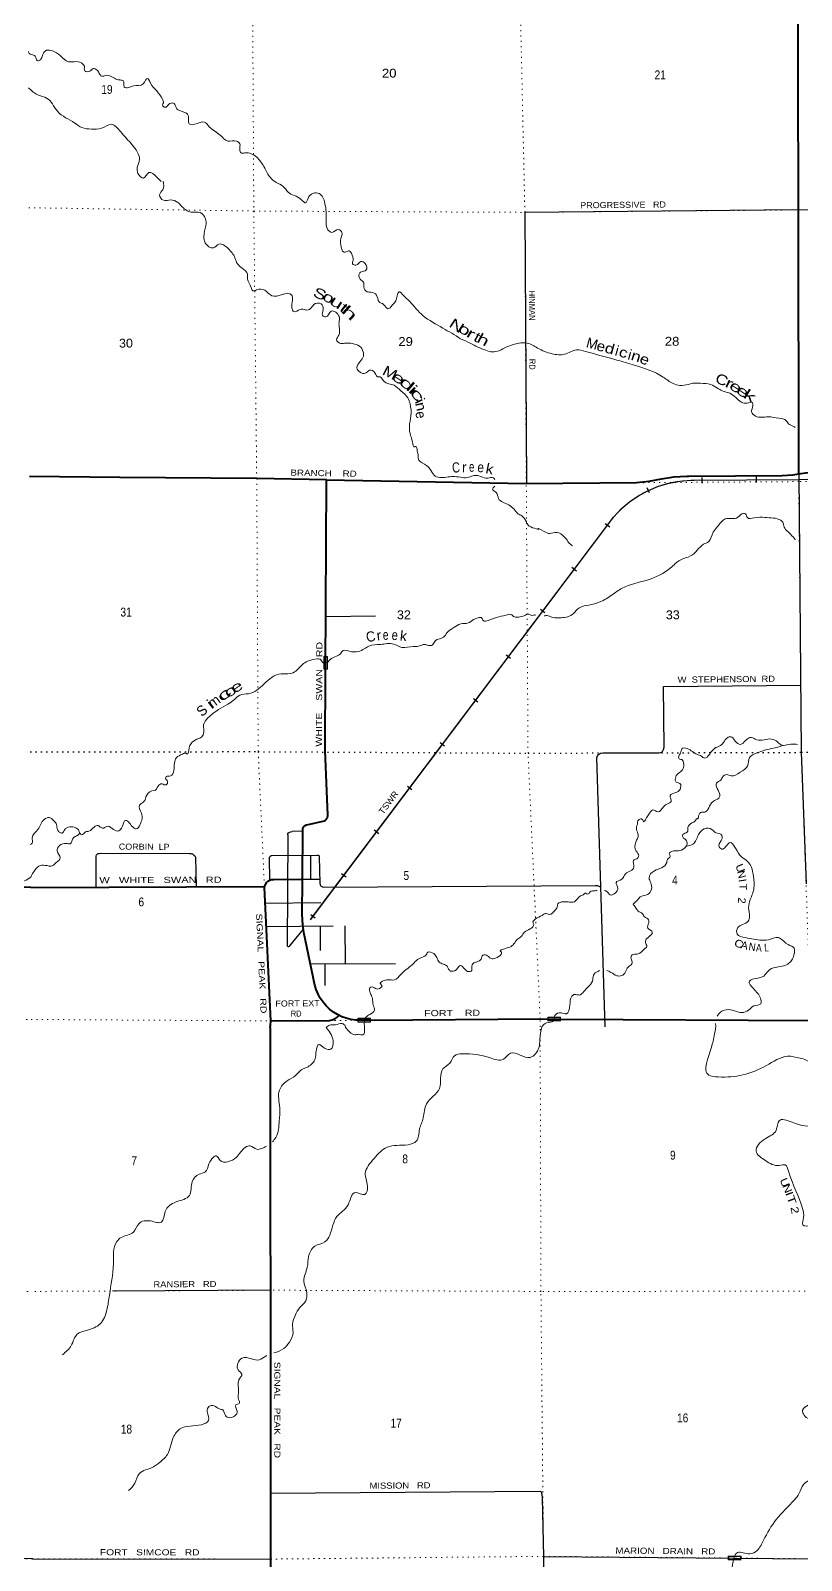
# Model space of a CAD drawing. Header units: feet. Extents: x -2 to 285336, y -549186 to -364975.
# Drawn here: x 63282 to 78459, y -422480 to -392357 of the extents above; entities that cross this region are included whole.
import ezdxf
from ezdxf.enums import TextEntityAlignment as Align

# ---------------------------------------------------------------- set-up
doc = ezdxf.new("R2010")
doc.units = ezdxf.units.FT
doc.header["$LTSCALE"] = 70
doc.linetypes.add('DOTTED', pattern=[1.5, 0.3, -1.2])
for name, color, linetype, lineweight in [('26', 7, 'Continuous', 40), ('27', 7, 'Continuous', 13), ('29', 7, 'Continuous', 25), ('31', 7, 'Continuous', 13), ('34', 7, 'Continuous', 25), ('39', 7, 'Continuous', 13), ('41', 7, 'Continuous', 13), ('6', 7, 'DOTTED', 25), ('61', 7, 'Continuous', 13), ('7', 7, 'DOTTED', 13)]:
    doc.layers.add(name, color=color, linetype=linetype, lineweight=lineweight)
doc.layers.add('30', color=7, linetype='Continuous')

msp = doc.modelspace()

# ---------------------------------------------------------------- linework, layer by layer
at = {"layer": '26'}
for p, q in [((63283.86, -409227.38), (67884.65, -409207.97)), ((68009.04, -411857.42), (69169.81, -411846.74))]:
    msp.add_line(p, q, dxfattribs=at)
for points in [[(78407.24, -401086.51), (78407.22, -401063.18), (78403.21, -395886.62), (78386.81, -390515.52), (78355.11, -385214.87), (83700.42, -385224.53), (89007.33, -385204.49)], [(69110.85, -401201.62), (67734.36, -401176.1), (65040.88, -401154.03), (63261.61, -401138.16)], [(69090.74, -404933.05), (69110.72, -401226.62), (69110.85, -401201.62)], [(69110.85, -401201.62), (73042.52, -401274.52), (75214.98, -401258.06), (75464.37, -401230.92), (75702.49, -401179.78), (75950.7, -401142.75), (76201.41, -401131.87), (76244.04, -401132.64), (78079.93, -401114.12), (78290.76, -401103.29), (78407.24, -401086.51)], [(78407.24, -401086.51), (78448.07, -401080.63), (78545.85, -401065.84), (78644.64, -401061.37), (78683.66, -401062.45), (89039.7, -401022.23), (89042.62, -401022.2)], [(68633.86, -409068.51), (68639.47, -408094.13), (68640.52, -408076.16), (68643.72, -408065.21), (68648.04, -408054.65), (68653.44, -408044.61), (68659.86, -408035.18), (68667.24, -408026.48), (68675.48, -408018.6), (68684.5, -408011.62), (68694.2, -408005.62), (68704.48, -408000.67), (68715.21, -407996.82), (68720.22, -407995.45), (69066.59, -407917.88), (69076.96, -407912.7), (69086.72, -407906.47), (69095.79, -407899.26), (69104.05, -407891.14), (69111.41, -407882.19), (69117.8, -407872.53), (69123.15, -407862.25), (69127.39, -407851.47), (69130.48, -407840.31), (69132.39, -407828.88), (69133.09, -407817.32), (69132.58, -407805.74), (69132.41, -407804.11), (69082.14, -406529.3), (69090.74, -404933.05)], [(67884.65, -409207.97), (67932.92, -409128.18), (67942.48, -409116.92), (67953.16, -409106.72), (67964.86, -409097.7), (67977.43, -409089.95), (67990.74, -409083.56), (68004.65, -409078.59), (68018.01, -409075.34), (68042.91, -409072.69), (68068.01, -409072.51), (68608.22, -409068.69), (68633.86, -409068.51)], [(69976.83, -411841.47), (69720.64, -411843.32), (69683.59, -411841.06), (69590, -411828.47), (69498.24, -411806.17), (69409.32, -411774.39), (69324.2, -411733.5), (69243.83, -411683.93), (69169.07, -411626.23), (69100.76, -411561.04), (69039.63, -411489.06), (68986.37, -411411.08), (68941.54, -411327.97), (68905.65, -411240.62), (68879.09, -411150.01), (68663.79, -410117.25), (68640.88, -409963.45), (68629.86, -409763.03), (68633.86, -409068.51)], [(63283.86, -409227.38), (62460.79, -409215.52), (62451.85, -409215.45)], [(67999.33, -411991.47), (68004.75, -411950.22), (68009.04, -411857.42), (67885.82, -409232.97), (67884.65, -409207.97)], [(73718.56, -411819.86), (78645.28, -411851.23), (83918.08, -411827.55), (89190.55, -411771.74), (91280.42, -411754.4), (94457.13, -411728.05)], [(67999.46, -411991.47), (68014.22, -429924.82), (68010.82, -430033.43), (68001.44, -430110.65), (67983.57, -430188.42), (67608.66, -431391.06), (67557.85, -431642.72), (67544.49, -431702.67), (67514.42, -431777.69), (67287.83, -432207.31), (67267.79, -432262.26), (67206.99, -432477.23), (67121.64, -432660.71), (67054.28, -432827.99), (67041.26, -432865.25), (67031.52, -432913.02), (67027.62, -432953.97), (67029.19, -433009.12), (67097.87, -433788.96), (67089.8, -433782.97)], [(69976.83, -411841.47), (73315.75, -411817.3), (73718.56, -411819.86)]]:
    msp.add_lwpolyline(points, dxfattribs=at)
msp.add_arc((69156.65, -411609.59), 237.51, 273.1768, 324.39247, dxfattribs=at)
at = {"layer": '29'}
for p, q in [((69096.36, -403891.03), (70073.47, -403883.72)), ((74556.15, -406580.58), (75653.41, -406577.44)), ((74593.22, -411971.03), (74433, -406671.55)), ((68639.09, -408123.08), (68430.65, -408127.84)), ((68343.67, -408192.06), (68334.89, -410378.71)), ((64574.44, -409220.71), (64570.92, -408611.98)), ((64668.47, -408552.9), (66408.52, -408561.14)), ((66526.52, -408633.55), (66543.3, -409211.3)), ((67993.26, -409081.17), (67984.35, -408652.32)), ((68033.23, -408598.8), (68925.96, -408592.23)), ((68793.03, -408594.37), (68793.95, -409066.17)), ((68965.75, -408621.69), (68976.56, -409148.01)), ((68633.22, -409068.51), (68974.82, -409063.49)), ((69049.03, -409221.99), (74399, -409191.14)), ((67902.35, -409535.91), (68995.22, -409527.74)), ((67929, -409998.49), (69242.62, -409982.81)), ((69471.03, -409982.28), (69472.8, -410727.12)), ((68981.62, -409988.29), (68985, -410467.45)), ((68791.18, -410728.64), (70465.07, -410730.29)), ((69076.47, -410729.2), (69076.42, -411159.1)), ((68003.71, -417160.1), (64897.25, -417178.64)), ((63317.01, -422446.75), (68008.07, -422454.38))]:
    msp.add_line(p, q, dxfattribs=at)
for points in [[(78403.21, -395886.62), (83683.53, -395814.67), (85360.35, -395801.95)], [(78403.21, -395886.62), (73016.75, -395935.33), (73044.16, -401274.51)], [(78407.24, -401088.18), (78457.44, -406568.35), (78550.91, -409157.96)], [(75754.57, -406469.32), (75742.04, -405271.75), (78445.93, -405243.84)], [(74433, -406671.55), (74445.1, -406636.24), (74465.35, -406609.9), (74483.58, -406595.72), (74503.83, -406587.61), (74556.15, -406580.58)], [(75653.41, -406577.44), (75686.48, -406570.39), (75704.71, -406562.29), (75722.93, -406550.13), (75733.06, -406537.98), (75747.23, -406509.61), (75754.57, -406469.32)], [(68343.67, -408192.06), (68350.07, -408171.23), (68360.2, -408155.02), (68372.35, -408145.9), (68383.49, -408137.8), (68400.7, -408131.72), (68430.65, -408127.84)], [(64570.92, -408611.98), (64582.62, -408585.32), (64600.89, -408569.33), (64611.17, -408563.61), (64629.43, -408557.9), (64668.47, -408552.9)], [(66408.52, -408561.14), (66436.23, -408562.76), (66455.07, -408565.61), (66468.77, -408569.04), (66478.48, -408575.32), (66496.75, -408590.17), (66514.44, -408608.45), (66522.44, -408620.44), (66526.52, -408633.55)], [(67984.35, -408652.32), (67989.09, -408631.44), (68003.26, -408611.18), (68017.44, -408603.07), (68033.23, -408598.8)], [(68925.96, -408592.23), (68937.85, -408593.69), (68944.94, -408595.47), (68954.55, -408600.28), (68958.6, -408602.81), (68963.16, -408608.89), (68965.75, -408621.69)], [(68976.56, -409148.01), (68982.91, -409176.71), (68992.03, -409192.92), (69002.15, -409203.05), (69018.35, -409213.18), (69032.53, -409219.26), (69049.03, -409221.99)], [(74399, -409191.14), (74440.05, -409193.69), (74460.3, -409198.75), (74486.63, -409207.87), (74510.06, -409220.57)], [(68378.9, -410387.34), (68384.75, -410381.68), (68654, -410052.58)], [(68334.89, -410378.71), (68339.06, -410386.04), (68353.44, -410394.27), (68367.83, -410394.27), (68378.9, -410387.34)], [(68007, -421154.79), (73306.62, -421114.23), (73329.87, -421124.07), (73344.91, -421148.14), (73357.77, -421243.85), (73381.1, -422412.75), (73393.8, -427738.05), (73375.64, -429035.34), (68013.49, -429034.48)], [(63317.01, -422446.75), (62409.18, -422445.37), (57192.62, -422479.63)], [(73380.86, -422400.7), (78647.66, -422450.5), (83965.04, -422438.55), (89312.64, -422424.99), (94565.6, -422410.18), (94980.4, -422390.44)]]:
    msp.add_lwpolyline(points, dxfattribs=at)
at = {"layer": '31'}
for p, q in [((77020.18, -422397.21), (77270.18, -422398.87)), ((77270.18, -422398.87), (77269.68, -422473.87))]:
    msp.add_line(p, q, dxfattribs=at)
msp.add_lwpolyline([(77269.68, -422473.87), (77019.68, -422472.21), (77020.18, -422397.21)], dxfattribs=at)
msp.add_lwpolyline([(77028.12, -422405.25), (77262.13, -422406.81), (77261.73, -422465.82), (77027.72, -422464.26)], close=True, dxfattribs=at)
at = {"layer": '34', "lineweight": 13}
for p, q in [((76346.39, -401210.83), (94891.77, -401094.06)), ((76346.39, -401210.83), (94891.77, -401094.06)), ((68795.25, -409863.64), (74764.43, -401934.11)), ((68795.25, -409863.64), (74764.43, -401934.11))]:
    msp.add_line(p, q, dxfattribs=at)
at = {"layer": '34'}
for p, q in [((76503.92, -401265.95), (76503.22, -401155.34)), ((77576.09, -401256.59), (77575.39, -401145.98)), ((75467.68, -401460.69), (75425.43, -401358.46)), ((74685.21, -402132.64), (74596.84, -402066.12)), ((74030.11, -402998.55), (73941.74, -402932.02)), ((73409.5, -403824.36), (73321.13, -403757.84)), ((72732.25, -404722.64), (72643.88, -404656.12)), ((72089.48, -405580.84), (72001.11, -405514.31)), ((71434.38, -406446.74), (71346.01, -406380.22)), ((70791.62, -407304.94), (70703.25, -407238.41)), ((70136.52, -408170.84), (70048.15, -408104.32)), ((69493.76, -409029.03), (69405.39, -408962.51)), ((68885.94, -409831.87), (68797.57, -409765.34))]:
    msp.add_line(p, q, dxfattribs=at)
msp.add_lwpolyline([(68794.37, -409862.98), (74763.59, -401933.4), (74912.75, -401776.48), (75077.49, -401636.03), (75256.02, -401513.56), (75446.36, -401410.42), (75646.43, -401327.74), (75854.06, -401266.43), (76066.97, -401227.16), (76282.78, -401210.36), (76346.38, -401209.73), (94891.75, -401093.97)], dxfattribs=at)
at = {"layer": '34', "lineweight": 13}
msp.add_arc((76335.17, -403277.97), 2067.17, 89.68912, 139.45111, dxfattribs=at)
msp.add_arc((76335.17, -403277.97), 2067.17, 89.68912, 139.45111, dxfattribs=at)
at = {"layer": '39'}
for p, q in [((78353.78, -406407.57), (78384.78, -406414.83)), ((69854.79, -411985.77), (69850.86, -411879.73)), ((76767.23, -411911.23), (76774.3, -411963.66))]:
    msp.add_line(p, q, dxfattribs=at)
for points in [[(64344.96, -393057.44), (64282.16, -392993.88), (64139.58, -392969.34), (64029.35, -392970.55), (63865.7, -392847.87), (63712.41, -392757.2), (63598.01, -392744.4), (63509.06, -392863.83), (63463.76, -392940.62), (63409.68, -392945.22), (63372.75, -392863.31), (63342.43, -392839.55), (63253.93, -392810.41), (63238.72, -392770.99)], [(71747.61, -398423.14), (71398.65, -398214.15), (71007.19, -397967.48), (70871.5, -397834.45), (70755.81, -397697.19), (70622.18, -397570.17), (70535.26, -397500.85), (70497.98, -397577.55), (70472.99, -397680.22), (70407.67, -397759.23), (70316.27, -397836.53), (70233.17, -397749.1), (70142.41, -397695.89), (70092.92, -397563.92), (69984.08, -397506.89), (69911.84, -397499.65), (69842.71, -397406.05), (69841.87, -397325.75), (69793.2, -397272.08), (69745.99, -397166.19), (69779.54, -397115.63), (69891.32, -397070.23), (69869.95, -396943.98), (69787.34, -396902.73), (69687.88, -396976.09), (69623.45, -396948.69), (69630.77, -396882.36), (69597.21, -396740.18), (69556.64, -396694.45), (69496.72, -396715.18), (69454.66, -396717.65), (69388.99, -396571.81), (69387.77, -396455.38), (69412.52, -396330.63), (69341.77, -396273.18), (69214.08, -396330.8), (69137.37, -396279.44), (69103.29, -396087.07), (69075.77, -395756.11), (68963.52, -395564.6), (68841.22, -395561.92), (68744.02, -395659.36), (68696.86, -395750.22), (68614.01, -395686.88), (68351.86, -395537.17), (68256.46, -395423.78), (68119.35, -395346.98), (68022.37, -395273.76), (67951.25, -395182.19), (67873.49, -395030.46), (67733.31, -394851.3), (67501.87, -394763.49), (67431.76, -394768.28), (67398.94, -394696.36), (67401.77, -394583.9), (67339.1, -394532.39), (67164.7, -394532.29), (67015.15, -394415.48), (66803, -394255.18), (66705.78, -394159.88), (66559.72, -394185.57), (66403.43, -394191.3), (66392.61, -394115.13), (66373.42, -394004.91), (66286.73, -393957.68), (66216.29, -393930.34), (66161.81, -393896.81), (66108.57, -393788.98), (65998.58, -393814.28), (65930.98, -393867.22), (65880.41, -393823.6), (65895.97, -393777.26), (65877.17, -393705.19), (65765.26, -393545.8), (65641.34, -393388.55), (65584.25, -393296.82), (65501.16, -393402.13), (65311.18, -393444.37), (65209.29, -393477.61), (65124.99, -393466.49), (65109.72, -393348.2), (65037.36, -393328.92), (64930.75, -393293.95), (64773.81, -393237.44), (64679.77, -393254.54), (64639.2, -393208.8), (64590.33, -393135.06), (64517.84, -393103.73), (64448.21, -393154.68), (64351.94, -393149.72), (64344.96, -393057.44)], [(63240.51, -393481.88), (63438.89, -393629.53), (63595.81, -393684.02), (63811.01, -393944.67), (64150.21, -394177.86), (64291.45, -394266.66), (64480.19, -394296.71), (64678.45, -394278.47), (64870.08, -394202.09), (65052, -394346.65), (65281.21, -394605.14), (65380.89, -394744.59), (65426.58, -394896.67), (65382.08, -395049.74), (65395.34, -395168.05), (65506.57, -395261.19), (65611.68, -395153.63), (65764.95, -395242.3), (65851.21, -395326.55)], [(65892.06, -395321.21), (65883.8, -395489.95), (65822.72, -395591), (65898.01, -395698.59), (66042.26, -395690.99), (66179.07, -395739.68), (66328.9, -395882.59), (66475.78, -395935.19), (66618.17, -395941.66), (66721.56, -396052.96), (66733.12, -396199.39), (66691.27, -396414.67), (66720.58, -396534.81), (66881.98, -396633.43), (66991.48, -396561.96), (67170.76, -396646.32), (67305, -396831.57), (67354.32, -396947.47), (67447.42, -397032.78), (67552.92, -397154.09), (67553.97, -397254.47), (67623.77, -397412.31), (67658.56, -397480.19), (67730.55, -397463.34), (67890.93, -397465.6), (68032.43, -397578.48), (68236.63, -397554.16), (68419.11, -397560.19), (68438.3, -397670.4), (68427.79, -397815.07), (68466.66, -397890.94), (68588.49, -397847.44), (68690.99, -397855.5), (68692.81, -397856.33), (68794.76, -397829.12), (68860.1, -397752.11), (69002.26, -397736.5), (69043.5, -397846.47), (69030.71, -397965.06), (69093.16, -397994.49), (69202.24, -397882.87), (69355.68, -397987.6), (69354.93, -398108.07), (69362.12, -398220.42), (69351.46, -398351.04), (69306.32, -398443.88), (69383.24, -398515.32), (69465.4, -398512.41), (69627.85, -398520.67), (69756.65, -398569.45), (69832, -398683.06), (69834.91, -398769.36), (69769.84, -398872.46), (69707, -398997.63), (69768.03, -399083.29), (69872.49, -399104.23), (69958.06, -399045.07), (70060.81, -399094.13), (70131.84, -399177.68), (70135.83, -399175.63), (70238.93, -399258.82), (70440.24, -399340.94), (70573.69, -399451.9), (70711.46, -399590.93), (70752.43, -399702.17), (70771.29, -399945.64), (70739.34, -400148.76), (70763.25, -400327.19), (70800.69, -400457.27), (70847.78, -400551.12), (70857.74, -400544.99), (70896.78, -400636.91), (70915.76, -400727.05), (70910.28, -400777.3), (71037.78, -400894.36), (71171.47, -401027.41), (71248.73, -401130.96), (71371.22, -401158.06), (71633.59, -401136.78), (71782.51, -401158.06), (71907.79, -401153.33), (72014.3, -401116.55), (72142.81, -401137.22), (72286, -401172.24), (72394.73, -401162.79), (72421.81, -401192.99)], [(78334.08, -400170.01), (78278.2, -400136.38), (78221.85, -400114.91), (78160.93, -400039.28), (78018.1, -399990.66), (77801.32, -399962.92), (77552.6, -399947.58), (77479.56, -399864.06), (77504.3, -399737.3), (77493.69, -399681.2), (77387.57, -399692.4), (77279.1, -399671.51), (77048.77, -399497.36), (76899.95, -399450.8), (76805.18, -399397.63), (76676.13, -399324.76), (76469.41, -399300.93), (76349.11, -399298.23), (76229.11, -399323.64), (76066.97, -399345.5), (75934.27, -399306.8), (75738.51, -399180.45), (75166.73, -398941.78), (74824.93, -398843.14), (74205.76, -398673.25), (74031.07, -398645.05), (73795.41, -398727.94), (73550.78, -398720.59), (73262.95, -398607.3), (73059.49, -398511.15), (72809.14, -398531.96), (72659.34, -398583.8), (72505.81, -398661.77), (72379.75, -398683.23), (72245.13, -398652.59), (71936.98, -398513.42), (71747.61, -398423.14)], [(72425.31, -401326.98), (72377.93, -401385.6), (72446.79, -401453.11), (72496.13, -401571.02), (72695.9, -401697.33), (72878.13, -401872)], [(72878.13, -401872), (72954.71, -401911.32), (73044.18, -402032.81), (73101.16, -402114.5), (73280.07, -402162.73), (73276.04, -402160.76), (73378.8, -402211.84), (73503.59, -402260.66), (73647.67, -402237), (73782.82, -402317.83), (73845.73, -402391.43), (73874.25, -402435.28), (73951.11, -402500.69)], [(73394.29, -403878.94), (73397.7, -403880.64), (73426.66, -403875.53), (73522.72, -403898.73), (73693.34, -403920.95), (73943.22, -403855.97), (74100.09, -403713.71), (74274.03, -403669.64), (74495.87, -403606.98), (74730.97, -403469.89), (74928.03, -403337.23), (75443.44, -403168.95), (75884, -402935.25), (76072.83, -402782.6), (76276.43, -402700.06), (76407.58, -402590.21), (76530.63, -402472.41), (76636.29, -402417.05), (76720.58, -402235.43), (76807.62, -402124.05), (76960.4, -401973.81), (77206.61, -401940.99), (77320.06, -401863.46), (77360.27, -401875.06), (77395.1, -401946.96), (77531.43, -401949.48), (77739.83, -401943.18), (77910.34, -401955.36), (78051.11, -401997.99), (78099.78, -402051.66), (78110.39, -402107.76), (78252.47, -402276.86), (78339.68, -402374.28), (78344, -402377.46)], [(69132.03, -404791.25), (69235.46, -404704.64), (69375.05, -404634.85), (69438.45, -404563.88), (69599.04, -404586.22), (69853.02, -404529.22), (69938.68, -404478.09), (70174.85, -404443.38), (70429.36, -404436.57), (70594.4, -404501.02), (70816.71, -404482.52), (70922.89, -404477.34), (71042.82, -404443.9), (71143.28, -404466.89), (71201.2, -404446.18), (71254.49, -404367.3), (71414.17, -404301.3), (71479.4, -404214.25), (71616.65, -404112.36), (71750.2, -404040.63), (71900.34, -404020.92), (71999.88, -403955.58)], [(71999.88, -403955.58), (72097.71, -403918.37), (72163.92, -403923.66), (72194.53, -403975.53), (72294.72, -403972.42), (72454.43, -403910.44), (72644.4, -403866.2), (72736.47, -403853.14), (72809.15, -403902.54), (72889.34, -403903.66), (73001.33, -403878.34), (73089.21, -403847.27), (73153.64, -403874.67), (73209.65, -403864.01), (73220.8, -403865.36)], [(63281.72, -408381.19), (63314.18, -408355.3), (63313.11, -408252.92), (63425.66, -408089.06), (63551.86, -407888.92), (63645.7, -407853.76), (63734.5, -407911), (63793.48, -407992.67), (63808.56, -408092.89), (63847.13, -408138.65), (63903.48, -408160.11), (63952.85, -408089.3), (63994.58, -408054.71), (64213.39, -408084.44), (64246.08, -408144.31), (64284.65, -408190.07), (64362.25, -408135.01), (64430.27, -408122.21), (64535.64, -408038.74), (64613.51, -408009.78), (64668.07, -408051.35), (64722.27, -408058.78), (64782.06, -408026), (64989.53, -408122.11), (65088.72, -408022.64), (65151.66, -407907.51), (65224.34, -407956.91), (65307.5, -408050.36), (65359.88, -408075.88), (65439.13, -407986.68), (65464.92, -407769.56), (65423.16, -407609.41), (65506.69, -407546.25), (65567.4, -407409.06), (65712.83, -407323.15), (65714.83, -407323.12), (65792.05, -407231.93), (65871.81, -407190.9), (65948.18, -407210.14), (65977.47, -407135.54), (65940.84, -407083.74), (65950.49, -407047.49), (66038.55, -407034.48), (66101.51, -406921.36), (66153.05, -406673.85), (66270.57, -406602.29), (66344.6, -406589.43), (66360.74, -406599.3), (66405.62, -406482.36), (66440.77, -406393.63), (66552.17, -406312.11), (66632.01, -406279.11), (66687.33, -406202.21), (66687.53, -406029.54), (66772.29, -405892.09), (66981.02, -405725.17), (67162.3, -405616.78), (67289.71, -405533.07), (67399.03, -405443.53), (67573.11, -405413.51), (67875.83, -405225.49), (68216.46, -405020.98), (68392.84, -405019.05), (68506.56, -404967.61), (68655.37, -404821.42), (68761.01, -404764.05), (68927.03, -404730.11), (68999.37, -404747.38), (69021.86, -404789.3), (69065.06, -404808.07), (69132.03, -404791.25)], [(75352.93, -407934.2), (75378.82, -407917.85), (75400.39, -407871.44), (75449.76, -407800.63), (75536.94, -407703.3), (75631.52, -407738.4), (75746.76, -407640.77), (75834.26, -407573.56), (75892.05, -407540.8), (75891.48, -407486.6), (75872.73, -407418.54), (75980.37, -407361.15), (76069.91, -407297.93), (76068.72, -407183.5), (75996.27, -407156.19), (75975.64, -407100.2), (76010.75, -407007.46), (76104.13, -406928.14), (76137.58, -406867.54), (76128.26, -406743.17), (76105.86, -406709.28), (76063.72, -406705.73), (76043.03, -406643.72), (76078.48, -406583.1), (76107.64, -406496.45), (76207.83, -406493.34), (76316.72, -406554.38), (76405.49, -406609.63), (76490.05, -406644.84), (76552.58, -406682.3), (76644.09, -406615.04), (76685.61, -406560.38), (76768.87, -406471.13), (76764.9, -406475.19), (76864.7, -406433.94), (76959.77, -406324.48), (77019.35, -406271.63), (77089.5, -406270.86), (77156.48, -406350.43), (77259.35, -406411.54), (77358.81, -406338.17), (77476.43, -406276.65), (77577.11, -406319.72), (77723.44, -406320.12), (77873.66, -406308.44), (77986.49, -406363.42), (78057.25, -406420.86), (78104.28, -406434.6)], [(74631.15, -410861.42), (74708.42, -410900.6), (74825.38, -410967.58), (74917.56, -410964.56), (74963.38, -410937.96), (75022.44, -410834.92), (75067.97, -410780.21), (75129.46, -410717.3), (75120.98, -410673.22), (75104.19, -410601.13), (75141.7, -410546.51), (75201.81, -410543.84), (75279.75, -410520.9), (75367.1, -410439.64), (75414.67, -410388.93), (75387.8, -410310.92), (75419.05, -410232.28), (75504.46, -410157.06), (75524.02, -410110.67), (75435.01, -410033.34), (75451.9, -409922.73), (75451.31, -409866.52), (75370.51, -409807.18), (75325.72, -409741.42), (75247.07, -409696.1), (75163.72, -409584.59), (75151.59, -409574.68), (75220.88, -409491.6), (75286.2, -409412.59), (75432.07, -409368.83), (75507.12, -409261.6), (75493.78, -409135.26), (75458.74, -409043.29), (75567.51, -408901.56), (75707.22, -408843.81), (75806.34, -408738.32), (75823.73, -408675.9), (75873.19, -408613.11), (75858.61, -408561.07), (75910.28, -408518.35), (76036.47, -408508.93), (76158.18, -408455.4), (76207.41, -408370.54), (76184.55, -408292.49), (76127.92, -408244.92), (76123.33, -408188.76), (76212.99, -408137.58), (76226.08, -408047.09), (76301.32, -407957.93), (76372.99, -407910.97), (76414.7, -407874.37), (76416.73, -407876.36), (76436.18, -407819.93), (76493.55, -407747.02), (76569.65, -407740.16), (76650.65, -407626.85), (76747.75, -407519.37), (76849.24, -407447.99), (76848.54, -407381.75), (76787.01, -407247.9), (76788.24, -407173.61), (76875.82, -407114.42), (76913.16, -407043.74), (76984.94, -407006.82), (77075.43, -407033.93), (77253.08, -406961.72), (77398.11, -406837.66), (77440.48, -406672.56), (77571.84, -406582.78), (77685.69, -406543.39), (77785.59, -406512.18), (77939.6, -406480.38), (78091.49, -406436.55), (78305.67, -406408.1), (78353.78, -406407.57)], [(74584.26, -409288.59), (74611.46, -409295.51), (74696.5, -409376.89), (74796.27, -409333.64), (74845.48, -409246.77), (74810.21, -409132.72), (74921.78, -409067.25), (74992.84, -408962.07), (75161.84, -408829.71), (75152.44, -408697.31), (75218.25, -408664.46), (75255.7, -408603.82), (75206.65, -408514.02), (75196.77, -408335.44), (75247.43, -408196.35), (75210.2, -408086.34), (75229.07, -407973.7), (75250.36, -407901.19), (75310.28, -407880.46), (75352.93, -407934.2)], [(63283.25, -409029.47), (63475.18, -408799.24), (63605.48, -408799.82), (63683.77, -408811.01), (63779.3, -408745.71), (63864.46, -408646.4), (63802.9, -408510.55), (63849.92, -408405.64), (63989.8, -408363.95), (64059.99, -408367.2), (64126.92, -408250.02), (64204.6, -408202.99), (64254.26, -408157.43)], [(76191.72, -408417.75), (76323.74, -408377.29), (76435.99, -408185.33), (76547.08, -408073.69), (76693.54, -408086.14), (76764.32, -408145.59), (76895.23, -408204.39), (76897.86, -408264.59), (76835.19, -408405.81), (76892.03, -408473.45), (76967.77, -408432.47), (77055.04, -408343.17), (77162.44, -408454.43), (77280.49, -408625.79), (77391.63, -408710.91), (77468.93, -408818.47), (77515.1, -409016.73), (77525.44, -409239.47), (77453.68, -409469.13), (77419.24, -409626.11), (77437.12, -409802.59), (77413.99, -409891.18), (77302.44, -409958.66), (77206.87, -410019.94), (77194.16, -410146.56), (77353.25, -410217.09), (77682.52, -410267.69), (77852.7, -410247.76), (77998.68, -410214.03), (78040.98, -410233.65), (78198.59, -410354.39), (78319.62, -410427.34), (78320.57, -410517.68), (78266, -410666.85), (78192.58, -410737.92), (77944.69, -410802.88), (77811.08, -410868.59), (77717.99, -410976.02), (77520.11, -411030.39), (77436.39, -411075.47), (77514.09, -411221.18), (77652.35, -411408.39), (77657.51, -411518.76), (77523.65, -411560.38), (77416.3, -411645.88), (77282.47, -411691.51), (77033.31, -411634.02), (76857.52, -411692.16), (76799.16, -411763.9)], [(63284.16, -409028.38), (63162.12, -409101.2), (63089.98, -409113.44), (62955.43, -409033.48), (62785.07, -409047.99), (62722.57, -409167.22)], [(69850.9, -411880.87), (69885.43, -411783.8), (69962.34, -411727.6), (70051.68, -411644.31), (70028.6, -411546.19), (70011.14, -411409.85), (69969.96, -411305.91), (69962.88, -411203.59), (70004.8, -411187.07), (70095.43, -411228.24), (70195.19, -411182.97), (70203.06, -411168.83), (70166.5, -411123.06), (70212.11, -411076.38), (70318.03, -411045.1), (70446.36, -411049.72), (70569.54, -410943.97), (70792.05, -410752.81), (70978.94, -410606.21), (71058.73, -410569.19), (71104.16, -410504.45), (71218.7, -410531.3), (71281.67, -410610.92), (71328.69, -410698.74), (71409.31, -410740.02), (71485.91, -410781.34), (71512.55, -410837.26), (71553.06, -410876.97), (71605.17, -410876.4), (71661.06, -410853.7), (71688.78, -410821.28), (71744.36, -410768.47), (71827.23, -410833.81), (71909.97, -410887.11), (71957.97, -410876.55), (71971.26, -410806.13), (72000.42, -410719.48), (72056.33, -410698.79), (72118.24, -410676.03), (72151.93, -410639.52), (72187.21, -410562.84), (72281.58, -410577.87), (72340.19, -410623.4), (72406.41, -410630.71), (72543.28, -410492.68), (72539.25, -410490.72), (72716.73, -410402.44), (72798.28, -410341.32), (72867.46, -410248.21), (72943.06, -410193.17), (73006.34, -410110.16), (73115.92, -410046.72), (73173.61, -410003.93), (73189.16, -409957.58), (73174.85, -409931.64), (73224.08, -409846.77), (73355.67, -409779.08), (73415.42, -409742.28), (73491.77, -409759.52), (73615.14, -409671.83), (73646.74, -409627.32), (73666.01, -409552.82), (73767.81, -409511.55), (73864.06, -409514.51), (73988.28, -409509.13), (74109.39, -409397.38), (74159.27, -409374.75), (74213.05, -409342.04), (74255.35, -409361.65), (74300.98, -409316.98), (74400.97, -409293.8), (74440.97, -409288.92)], [(73591.24, -411779.71), (73606.77, -411747.88), (73728.53, -411698.36), (73832.98, -411719.3), (73899.32, -411545.91), (73941.61, -411372.78), (73997.33, -411334.03), (74089.68, -411347.07), (74153.35, -411302.2), (74246.49, -411198.79), (74345.4, -411073.23), (74366.25, -410958.56), (74449.63, -410881.35), (74487.04, -410866)], [(73348.54, -411973.56), (73437.92, -411894.28), (73577.88, -411860.62), (73591.24, -411779.71)], [(69101.69, -411988.24), (69238.47, -412251.95), (69192.13, -412414.98), (69083.45, -412398.91), (68946.62, -412326.49), (68916.42, -412384.86), (68876.09, -412624.36), (68719.06, -412771.32), (68624.45, -412813.6), (68493.59, -412938.41), (68332.55, -413039.08), (68181.55, -413218.23), (68187.48, -413568.41), (68177.33, -413830.03), (68110.81, -414150.04), (68045.57, -414237.54)], [(73348.54, -411973.56), (73307.92, -412218.68), (73289.75, -412385.73), (73118.62, -412576.96), (72921.4, -412528.71), (72730.22, -412494.55), (72591.31, -412613.32), (72337.74, -412587.23), (71776.25, -412504.86), (71627.31, -412543.14), (71536.7, -412686.05), (71399.8, -412800.8), (71333.26, -413185.2), (71075.55, -413489.16), (71013.07, -413766.9), (70940.55, -413988.3), (70876.07, -414225.79), (70713.03, -414294.26), (70300.43, -414342.67), (70046.78, -414564.11), (69869.57, -414859.99), (69913.77, -415111.54), (69863.4, -415274.57), (69678.25, -415236.38), (69533.27, -415479.93), (69313.82, -415709.41), (69170.81, -416077.74), (69076.18, -416208.58), (68878.92, -416293.15), (68756.08, -416498.46), (68729.85, -416707.77), (68661.34, -416977.46), (68719.62, -417208.89), (68699.45, -417367.88), (68578.65, -417506.77), (68496.09, -417647.67), (68437.66, -417828.81), (68449.68, -417989.81), (68377.17, -418181.01), (68266.44, -418307.83), (68071.33, -418394.23)], [(69101.69, -411988.24), (69168.78, -411941.09), (69282.94, -411931.81), (69415.01, -411910.28), (69477.63, -411955.77), (69485.18, -411986.99)], [(69854.79, -411985.77), (69822.16, -412133.06), (69743.67, -412121.01), (69667.19, -412131.09), (69566.58, -412076.78), (69485.18, -411986.99)], [(76774.3, -411963.66), (76686.99, -412374.77), (76634.48, -412922.19), (76819.63, -412960.38), (77304.67, -412920), (77769.64, -412736.74), (78188.32, -412553.49), (78431.83, -412589.65), (78554.58, -412629.87), (78699.44, -412764.67), (78705.38, -413068.56), (78721.35, -413467.03), (78765.56, -413692.42), (78707.13, -413875.57), (78280.47, -413853.54), (78018.85, -413823.42), (77962.43, -414010.6), (77745.02, -414177.7), (77567.83, -414421.26), (77752.93, -414608.37), (78020.57, -414702.89), (78141.33, -414692.79), (78205.69, -414813.53), (78483.19, -415552.04), (78503.26, -415729.14), (78485.1, -415872.03), (78672.27, -415878.02), (78895.7, -415771.3), (79141.27, -415664.57), (79280.11, -415728.93), (79463.19, -415940.2), (79392.65, -416244.11), (79293.98, -416415.19), (79332.14, -416654.67), (79261.62, -416884.12), (79080.44, -417055.23), (79170.97, -417155.83), (79470.89, -417014.87), (79702.33, -417045), (79792.78, -417389.11), (79903.36, -417735.24), (79927.38, -418137.73), (79732.14, -418210.23), (79573.08, -418387.37), (79480.38, -418763.74), (79379.73, -418852.31), (79214.64, -419021.41), (78858.37, -419150.3), (78741.58, -419351.58), (78594.63, -419424.07), (78483.91, -419520.7), (78602.6, -419687.71), (78882.39, -419550.78), (79015.19, -419639.3), (79206.22, -420144.39), (79433.59, -420305.33), (79858.27, -420230.75), (80246.74, -420097.82), (80407.74, -420111.87), (80546.57, -420228.56), (80709.6, -420210.4), (80894.83, -419988.98), (81033.72, -419910.46), (81131.88, -420088.69), (81183.57, -420207.2), (81454.31, -420037.13), (81611.3, -420006.9), (81905.07, -420210.09), (81921.11, -420399.26), (82076.03, -420560.22), (82118.22, -420767.5), (82214.82, -420801.68), (82303.45, -420546.07), (82382.02, -420326.69), (82512.84, -420298.48), (82768.43, -420320.55), (82931.47, -420262.14), (83150.8, -420394.91), (83229.22, -420600.17), (83192.95, -420757.15), (83269.37, -420914.11), (83629.53, -421195.76), (83879.1, -421185.63), (84160.87, -421153.36), (84380.21, -421249.9), (84500.87, -421521.56), (84470.54, -421954.26), (84563.03, -422248.06), (84873.08, -422359.78), (84860.8, -422521.68), (84909.05, -422684.68)], [(67924.37, -414326.37), (67833, -414369.48), (67734.38, -414383.59), (67607.61, -414317.21), (67418.39, -414438.01), (67329.8, -414544.7), (67166.75, -414629.26), (67011.79, -414603.14), (66935.34, -414514.61), (66878.98, -414544.81), (66794.41, -414669.61), (66713.86, -414834.66), (66599.12, -414874.94), (66466.25, -415021.89), (66409.81, -415293.59), (66146.12, -415422.46), (65932.72, -415607.67), (65862.21, -415819), (65640.84, -415796.92), (65417.42, -415845.28), (65306.68, -416016.37), (65065.13, -416121.08), (64978.57, -416201.6), (64912.01, -416636.32), (64833.32, -417260.22), (64782.91, -417552.05), (64652, -417819.74), (64384.29, -417950.63), (64199.1, -418027.15), (64082.3, -418248.56), (63909.16, -418429.73)], [(82321.56, -416424.93), (82338.98, -416515.02), (82113.49, -416768.65), (82022.85, -416982), (81990.59, -417157.1), (81805.38, -417322.17), (81604.05, -417537.56), (81557.72, -417680.46), (81447.02, -417690.56), (81384.68, -417555.73), (81290.08, -417577.9), (81225.64, -417680.55), (81135.06, -417728.87), (81034.38, -417887.89), (80678.11, -418018.8), (80432.5, -418262.37), (80231.11, -418650.84), (80148.47, -419043.3), (79943.11, -419284.85), (79810.23, -419421.74), (79798.05, -419757.83), (79731.53, -420077.83), (79659.06, -420128.17), (79518.19, -420098.02), (79469.85, -420206.7), (79385.26, -420391.88), (79363.08, -420516.66), (79250.37, -420546.87), (79167.84, -420599.22), (79045.04, -420681.77), (78932.33, -420709.97), (78817.57, -420846.85), (78682.71, -420887.14), (78497.52, -420987.81), (78416.96, -421158.89), (78320.32, -421287.72), (77963.96, -421676.23), (77714.27, -422080.81), (77585.4, -422286.11), (77444.5, -422350.55), (77201.17, -422325.3), (77115.02, -422501.99), (77053.94, -422708.88), (76838.57, -422791.45), (76665.45, -422894.13), (76150.12, -423224.32), (75785.77, -423447.8), (75332.87, -423667.28), (75087.31, -423757.91), (74861.86, -423876.71), (74739.03, -424082.02), (74620.24, -424230.97), (74433.02, -424359.82), (74052.48, -424863.05), (73734.43, -425070.42), (73460.86, -425167.32)], [(67934.2, -418448.69), (67912.17, -418458.86), (67779.32, -418531.35), (67630.39, -418513.27), (67443.23, -418497.22), (67370.7, -418728.68), (67441.11, -418811.17), (67384.73, -418925.9), (67378.62, -419147.28), (67378.56, -419314.32), (67390.61, -419388.78), (67324.19, -419418.98), (67348.3, -419541.74), (67203.35, -419670.58), (67116.82, -419626.32), (67064.53, -419517.66), (66998.12, -419497.55), (66895.5, -419437.21), (66792.86, -419447.3), (66760.62, -419547.93), (66786.73, -419727.04), (66649.85, -419807.57), (66229.19, -419888.18), (66092.28, -420059.28), (65975.44, -420393.39), (65814.38, -420558.45), (65665.42, -420659.12), (65546.66, -420697.39), (65417.83, -420775.91), (65335.26, -420957.06), (65212.44, -421106.01)]]:
    msp.add_spline(points, degree=3, dxfattribs=at)
at = {"layer": '6'}
msp.add_lwpolyline([(63276.51, -406556.57), (67762.88, -406555.1), (73076.33, -406585.19), (78457.44, -406568.35), (83876.57, -406547.08), (89074.79, -406482.05), (94356.98, -406398.03), (94914.38, -406388.67)], dxfattribs=at)
at = {"layer": '61'}
for p, q in [((69053.64, -404931.67), (69054.86, -404681.67)), ((69054.86, -404681.67), (69129.86, -404682.04)), ((69129.86, -404682.04), (69128.64, -404932.03)), ((69128.64, -404932.03), (69053.64, -404931.67)), ((73467.27, -411855.42), (73467.55, -411780.42)), ((73467.55, -411780.42), (73717.54, -411781.34)), ((73475.29, -411847.45), (73475.51, -411788.44)), ((73717.54, -411781.34), (73717.27, -411856.34)), ((69725.02, -411805.9), (69975.01, -411803.71)), ((69725.68, -411880.89), (69725.02, -411805.9)), ((69975.67, -411878.7), (69725.68, -411880.89)), ((69975.01, -411803.71), (69975.67, -411878.7)), ((73717.27, -411856.34), (73467.27, -411855.42))]:
    msp.add_line(p, q, dxfattribs=at)
for points in [[(69062.81, -404689.7), (69121.82, -404689.99), (69120.68, -404923.99), (69061.67, -404923.71)], [(73475.29, -411847.45), (73475.51, -411788.44), (73709.51, -411789.3), (73709.3, -411848.31)], [(69733.08, -411813.82), (69967.08, -411811.77), (69967.6, -411870.77), (69733.6, -411872.82)]]:
    msp.add_lwpolyline(points, close=True, dxfattribs=at)
at = {"layer": '7'}
for points in [[(67639.27, -374222.35), (67666.44, -380045.12), (67709.85, -385315.53), (67646.83, -390567.02), (67676.97, -395909.86), (67734.36, -401176.1), (67762.88, -406555.1), (68009.04, -411857.42), (67999.39, -411991.47)], [(73315.52, -411975.14), (73315.75, -411817.3), (73076.33, -406585.19), (73042.52, -401274.52), (73014.43, -395935.67), (72895.97, -390579.75), (72882.71, -385317.04), (73032.2, -382761.28), (72989.28, -380014.87), (72936.48, -374232.54)], [(78368.32, -374275.38), (78361.91, -379953.95), (78357.9, -385140.57), (78386.81, -390515.52), (78403.21, -395886.62), (78407.38, -401237.78), (78457.44, -406568.35), (78647.13, -411837.15), (78653.57, -411957.51)], [(63247.04, -395845.03), (67676.97, -395909.86), (73014.43, -395935.67), (78403.21, -395886.62), (83683.53, -395814.67), (88996.27, -395776.49), (94343.49, -395778.1), (94870.57, -395774.04)], [(94892.29, -401037.27), (94354.58, -401024.77), (89042.01, -401079), (83703.35, -401129.51), (78407.38, -401237.78), (73042.52, -401274.52), (67734.36, -401176.1), (63261.61, -401138.16)], [(73719.73, -411819.87), (78645.28, -411851.23), (83918.08, -411827.55), (89190.55, -411771.74), (91280.42, -411754.4)], [(31645.83, -412016.47), (35930.37, -412003.07), (41198.75, -411993.04), (46549.25, -411958.69), (51853.44, -411856.19), (57147.88, -411844.08), (62462.35, -411827.9), (63291.01, -411828.17)], [(63291.01, -411828.17), (68009.04, -411857.42), (69723.33, -411844.46)], [(67999.46, -411991.47), (68003.71, -417160.1), (68008.07, -422454.38), (68010.15, -427734.08), (67989.94, -433063.58), (68121.06, -438312.15)], [(69977.44, -411842.54), (73315.75, -411817.3), (73465.65, -411818.25)], [(73442.32, -438316.79), (73379.63, -433042.04), (73393.68, -427755.66), (73380.86, -422400.7), (73330.45, -417183.52), (73315.52, -411975.14)], [(31652.78, -417160.76), (35966.15, -417192.8), (41289.05, -417135.24), (46542.02, -417262.29), (51868.93, -417202.71), (57173.84, -417183.28), (62474.76, -417179.9), (63305.75, -417183.84)], [(94958.45, -417069.87), (94501.28, -417081.76), (89284.22, -417060.6), (83963.87, -417120.44), (78637.63, -417180.12), (73330.45, -417183.52), (68003.71, -417160.1), (63305.75, -417183.84)], [(63317.01, -422446.75), (62409.18, -422445.37), (57192.62, -422479.63), (51909.78, -422513.09), (46608.89, -422538.54), (41333.99, -422511.82), (36127.38, -422571.31), (31660.22, -422571.19)], [(63317.01, -422446.75), (68008.07, -422454.38), (73380.86, -422400.7), (78647.99, -422448.85), (83970.34, -422436.3), (89321.65, -422423.38), (94536.81, -422410.32), (94980.4, -422390.44)]]:
    msp.add_lwpolyline(points, dxfattribs=at)

# ---------------------------------------------------------------- texts
at = {"layer": '27'}
for s, rotation, width, p in [('BRANCH    RD', 358.938, 1.2, (68397.59, -401118.39)), ('WHITE    SWAN    RD', 89.691, 1.3, (69017.11, -406457.32)), ('W   WHITE   SWAN   RD', 0.242, 1.35, (64636.29, -409146.24)), ('SIGNAL   PEAK   RD', 272.658, 1.3, (67720.76, -409744.89)), ('FORT EXT', 0.527, 1.1, (68101.99, -411576.02)), ('RD', 0.527, 0.8, (68406.33, -411773.53)), ('FORT    RD', 0.433, 1.3, (71031.37, -411764.57)), ('SIGNAL   PEAK   RD', 270.047, 1.25, (68079, -418570.14))]:
    msp.add_text(s, height=120, rotation=rotation, dxfattribs=dict(at, width=width)).set_placement(p)
at = {"layer": '30'}
for s, rotation, width, p in [('PROGRESSIVE   RD', 0.518, 1.1, (74104.98, -395855.49)), ('HINMAN', 270.294, 0.9, (73094.67, -397477.81)), ('RD', 270.294, 0.8, (73101.57, -398820.99)), ('W  STEPHENSON  RD', 0.591, 1.15, (76023.29, -405198.84)), ('CORBIN  LP', 359.729, 1.1, (65017.92, -408484.55)), ('RANSIER   RD', 0.342, 1.15, (65700.5, -417103.84)), ('MISSION   RD', 0.438, 1.15, (69956.55, -421069.87)), ('FORT   SIMCOE   RD', 359.907, 1.25, (64646.87, -422378.91)), ('MARION   DRAIN   RD', 359.458, 1.2, (74795.75, -422345.37))]:
    msp.add_text(s, height=120, rotation=rotation, dxfattribs=dict(at, width=width)).set_placement(p)
at = {"layer": '34', "width": 1.1}
msp.add_text('TSWR', height=120, rotation=53.028, dxfattribs=at).set_placement((70220.67, -407802))
at = {"layer": '41'}
for s, height, rotation, width, p in [('S', 200, 336.096, 1.4, (68939.03, -397630.62)), ('o', 200, 331.07, 1.45, (69102.73, -397698.48)), ('u', 200, 327.044, 1.7, (69254.34, -397791.46)), ('t', 200, 321.992, 1.7, (69394.94, -397896.09)), ('h', 200, 317.967, 2, (69496.39, -397989.45)), ('N', 200, 326.847, 1.45, (71619.35, -398248.64)), ('o', 200, 328.722, 1.5, (71774.84, -398327.62)), ('r', 200, 330.083, 1.65, (71906.62, -398408.51)), ('t', 200, 331.083, 1.35, (72029.53, -398476.17)), ('h', 200, 332.083, 1.5, (72147.9, -398532.45)), ('e', 200, 344.791, 1.1, (74489.5, -398667.49)), ('d', 200, 344.522, 1.25, (74660.48, -398713.26)), ('c', 200, 343.688, 1.25, (74928.36, -398788.9)), ('n', 200, 342.857, 1.25, (75176.79, -398862.58)), ('e', 200, 339.111, 1.2, (75339.2, -398921.89)), ('M', 200, 332.9, 1.25, (70314.33, -399181.75)), ('e', 200, 326.865, 1.6, (70472.24, -399278.04)), ('C', 200, 334.302, 1.25, (76849.09, -399319.32)), ('d', 200, 320.586, 2, (70628.84, -399389.83)), ('i', 200, 316.237, 1.85, (70746.03, -399496.26)), ('c', 200, 309.512, 2.05, (70819.24, -399589.08)), ('r', 200, 335.241, 1.5, (76999.92, -399388.71)), ('e', 200, 327.879, 1.55, (77115.8, -399454.66)), ('e', 200, 326.115, 1.6, (77252.01, -399544.52)), ('k', 200, 328.693, 1.7, (77391.59, -399630.11)), ('i', 200, 296.311, 1.2, (70858.71, -399691.73)), ('n', 200, 283.748, 1.15, (70871.72, -399781.51)), ('e', 200, 280.45, 0.95, (70869.22, -399939.91)), ('C', 200, 3.493, 0.8, (71664.06, -401058.04)), ('e', 200, 359.596, 0.7, (71966.39, -401044.3)), ('e', 200, 355.014, 0.85, (72135.89, -401053.17)), ('k', 200, 349.192, 1.1, (72302.64, -401084)), ('C', 200, 10.704, 0.95, (69995.53, -404385.93)), ('e', 200, 1.482, 0.75, (70275.43, -404353.06)), ('e', 200, 355.983, 0.8, (70446.21, -404356.88)), ('c', 200, 38.69, 2, (67150.69, -405503.48)), ('o', 200, 32.25, 1.55, (67263.32, -405445.59)), ('e', 200, 31.784, 1.55, (67389.46, -405360.24)), ('i', 200, 37.338, 1.55, (66878.78, -405700)), ('U', 150, 291.049, 1.15, (77186.31, -408876.47)), ('N', 150, 285.397, 1.05, (77210.18, -408991.85)), ('I', 150, 278.785, 1.1, (77226.9, -409102.76)), ('2', 150, 266.232, 1.1, (77212.49, -409482.18)), ('C', 150, 336.737, 1.2, (77198.12, -410405.6)), ('A', 150, 347.516, 1.05, (77322.28, -410441.27)), ('N', 150, 351.516, 0.95, (77479.78, -410472.12)), ('A', 150, 358.179, 0.85, (77619.44, -410491.75)), ('L', 150, 1.275, 0.8, (77772.45, -410488.74)), ('U', 150, 292.458, 1.2, (78061.82, -415067.55)), ('N', 150, 292.458, 1.2, (78112.56, -415185.5)), ('I', 150, 290.289, 1.4, (78151.97, -415285.01)), ('T', 150, 290.289, 1.45, (78196.1, -415405.64)), ('2', 150, 281.961, 1.3, (78256.91, -415598.67))]:
    msp.add_text(s, height=height, rotation=rotation, dxfattribs=dict(at, width=width)).set_placement(p, align=Align.CENTER)
for s, height, rotation, p in [('M', 200, 344.791, (74313.94, -398617.38)), ('i', 200, 344.117, (74802.11, -398756.75)), ('i', 200, 344.306, (75054.69, -398835.38)), ('r', 200, 359.951, (71820.17, -401054.1)), ('r', 200, 6.574, (70150.07, -404362.4)), ('k', 200, 353.939, (70613.19, -404373.32)), ('S', 200, 41.276, (66720.65, -405820.12)), ('m', 200, 36.766, (66952.12, -405642.83)), ('T', 150, 272.232, (77234.3, -409220.2))]:
    msp.add_text(s, height=height, rotation=rotation, dxfattribs=at).set_placement(p, align=Align.CENTER)
at = {"layer": '7'}
for s, width, p in [('20', 1.1, (70200.31, -393282.46)), ('21', 0.85, (75568.68, -393314.64)), ('19', 0.85, (64674.69, -393602.09)), ('30', 1.05, (65022.96, -398598.86)), ('29', 1.1, (70522.83, -398567.31)), ('28', 1.1, (75769.85, -398561.93)), ('31', 0.85, (65051.26, -403894.17)), ('32', 1.05, (70495.23, -403946.92)), ('33', 1.05, (75790.41, -403948.26)), ('5', 0.85, (70625.19, -409082.32)), ('4', 0.85, (75911.58, -409172.85)), ('6', 0.85, (65405.54, -409601.88)), ('8', 0.85, (70601.27, -414661.58)), ('9', 0.85, (75872.83, -414588.69)), ('7', 0.85, (65266.43, -414698.02)), ('16', 0.85, (76010.77, -419761.94)), ('18', 0.85, (65058.35, -419982.48)), ('17', 0.85, (70369.57, -419864.44))]:
    msp.add_text(s, height=175, dxfattribs=dict(at, width=width)).set_placement(p)

doc.saveas('drawing.dxf')
